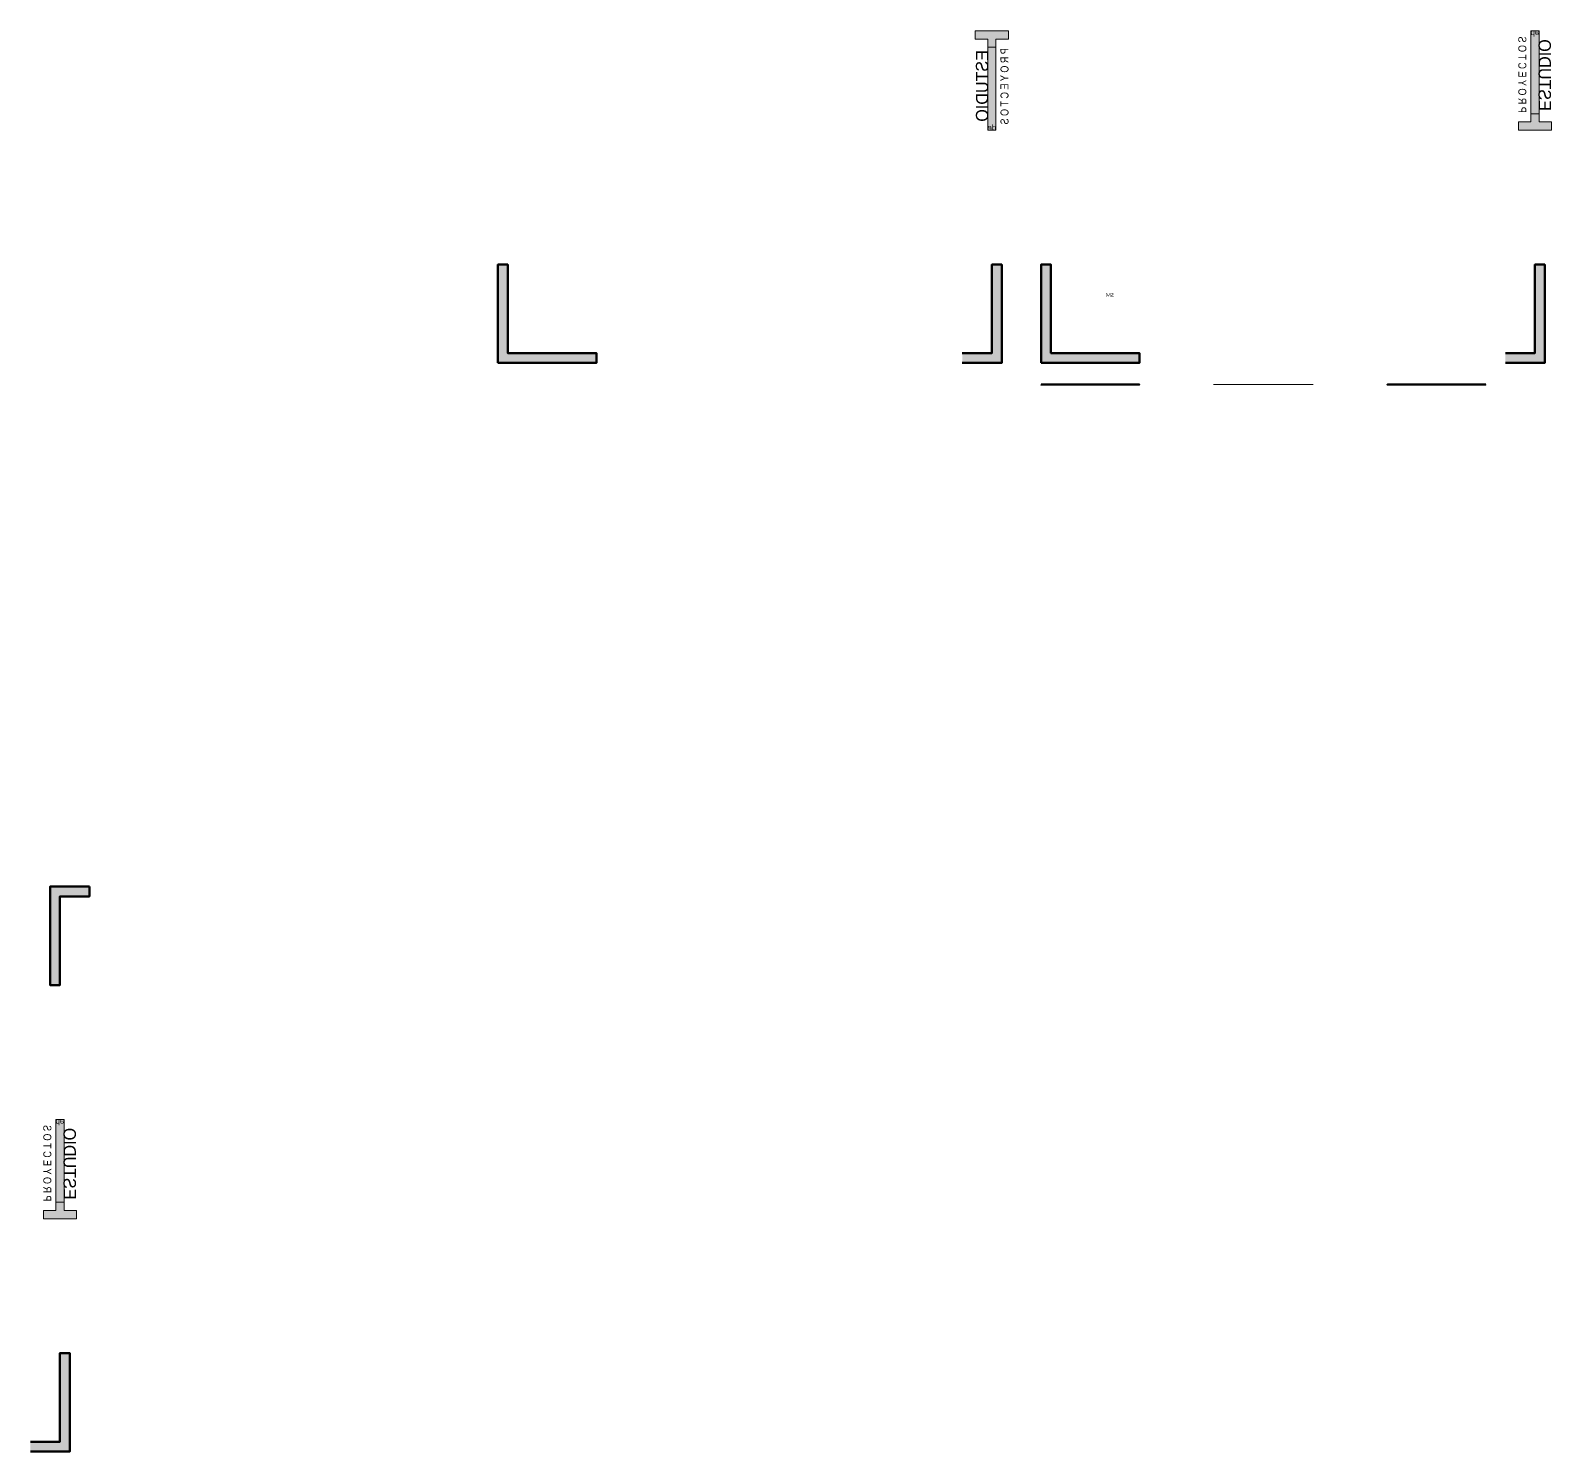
# Model space of a CAD drawing. Header units: metres. Extents: x -0.31 to 4.53, y -0.06 to 3.96.
# Drawn here: x 0.914 to 1.687, y 0.471 to 1.193 of the extents above; entities that cross this region are included whole.
import ezdxf
from ezdxf.enums import TextEntityAlignment as Align

# ---------------------------------------------------------------- set-up
doc = ezdxf.new("R2010")
doc.units = ezdxf.units.M
doc.layers.get('0').update_dxf_attribs({"color": 255, "plot": 0})
doc.layers.add('G-Title_layouts', color=7, linetype='Continuous', lineweight=50, true_color=0x323232)
doc.styles.add('CTDi Corporate', font='Skia.ttf')
doc.styles.get("Standard").update_dxf_attribs({"font": 'Candara.ttf'})

msp = doc.modelspace()

# ---------------------------------------------------------------- hatches: boundary and pattern name
at = {"true_color": 0x000000, "extrusion": (-1.22465e-16, 0, -1)}
h = msp.add_hatch(color=18, dxfattribs=at)
h.dxf.hatch_style = 1
h.paths.add_polyline_path([(-1.15167, 1.02444), (-1.15167, 1.07444), (-1.15667, 1.07444), (-1.15667, 1.02944), (-1.20167, 1.02944), (-1.20167, 1.02444)])
h = msp.add_hatch(color=18, dxfattribs=at)
h.dxf.hatch_style = 1
h.paths.add_polyline_path([(-1.40257, 1.02944), (-1.40257, 1.07444), (-1.40757, 1.07444), (-1.40757, 1.02444), (-1.38757, 1.02444), (-1.38757, 1.02944)])
h = msp.add_hatch(color=18, dxfattribs=at)
h.dxf.hatch_style = 1
h.paths.add_polyline_path([(-1.42757, 1.02444), (-1.42757, 1.07444), (-1.43257, 1.07444), (-1.43257, 1.02944), (-1.47757, 1.02944), (-1.47757, 1.02444)])
h = msp.add_hatch(color=18, dxfattribs=at)
h.dxf.hatch_style = 1
h.paths.add_polyline_path([(-1.67847, 1.02944), (-1.67847, 1.07444), (-1.68347, 1.07444), (-1.68347, 1.02444), (-1.66347, 1.02444), (-1.66347, 1.02944)])
at = {"true_color": 0x000000, "extrusion": (-7.4988e-33, -1, -6.12323e-17)}
h = msp.add_hatch(color=18, dxfattribs=at)
h.dxf.hatch_style = 1
h.paths.add_polyline_path([(1.43257, -0.015), (1.43257, 0), (1.42757, 0), (1.42757, -0.02), (1.47757, -0.02), (1.47757, -0.015)])
h = msp.add_hatch(color=18, dxfattribs=at)
h.dxf.hatch_style = 1
h.paths.add_polyline_path([(1.64847, -0.015), (1.64847, -0.03), (1.65347, -0.03), (1.65347, -0.01), (1.60347, -0.01), (1.60347, -0.015)])
at = {"true_color": 0x000000, "extrusion": (-1.22465e-16, 0, -1)}
h = msp.add_hatch(color=18, dxfattribs=at)
h.dxf.hatch_style = 1
h.paths.add_polyline_path([(-0.9292, 0.75341), (-0.9292, 0.70841), (-0.9242, 0.70841), (-0.9242, 0.75841), (-0.9442, 0.75841), (-0.9442, 0.75341)])
h = msp.add_hatch(color=18, dxfattribs=at)
h.dxf.hatch_style = 1
h.paths.add_polyline_path([(-0.9292, 0.47641), (-0.9292, 0.52141), (-0.9342, 0.52141), (-0.9342, 0.47141), (-0.9142, 0.47141), (-0.9142, 0.47641)])
at = {"layer": 'G-Title_layouts', "linetype": 'Continuous', "true_color": 0xfa7d00, "extrusion": (-1.22465e-16, 0, -1)}
h = msp.add_hatch(color=30, dxfattribs=at)
h.dxf.hatch_style = 1
h.paths.add_polyline_path([(-1.40047, 1.18901), (-1.39414, 1.18901), (-1.39414, 1.19322), (-1.411, 1.19322), (-1.411, 1.18901), (-1.40468, 1.18901), (-1.40468, 1.18479), (-1.40047, 1.18479)])
at = {"layer": 'G-Title_layouts', "linetype": 'Continuous', "lineweight": 15, "true_color": 0x000000, "extrusion": (-1.22465e-16, 0, -1)}
h = msp.add_hatch(color=18, dxfattribs=at)
h.dxf.hatch_style = 1
h.paths.add_polyline_path([(-1.68058, 1.19322), (-1.68058, 1.15108), (-1.67637, 1.15108), (-1.67637, 1.19322)])
h = msp.add_hatch(color=18, dxfattribs=at)
h.dxf.hatch_style = 1
h.paths.add_polyline_path([(-1.40047, 1.14266), (-1.40047, 1.18479), (-1.40468, 1.18479), (-1.40468, 1.14266)])
at = {"layer": 'G-Title_layouts', "linetype": 'Continuous', "true_color": 0xfa7d00, "extrusion": (-1.22465e-16, 0, -1)}
h = msp.add_hatch(color=30, dxfattribs=at)
h.dxf.hatch_style = 1
h.paths.add_polyline_path([(-1.68058, 1.14687), (-1.6869, 1.14687), (-1.6869, 1.14266), (-1.67004, 1.14266), (-1.67004, 1.14687), (-1.67637, 1.14687), (-1.67637, 1.15108), (-1.68058, 1.15108)])
at = {"layer": 'G-Title_layouts', "linetype": 'Continuous', "lineweight": 15, "true_color": 0x000000, "extrusion": (-7.4988e-33, -1, -6.12323e-17)}
h = msp.add_hatch(color=18, dxfattribs=at)
h.dxf.hatch_style = 1
h.paths.add_polyline_path([(1.51524, -0.01711), (1.55738, -0.01711), (1.55738, -0.01289), (1.51524, -0.01289)])
at = {"layer": 'G-Title_layouts', "linetype": 'Continuous', "true_color": 0xfa7d00, "extrusion": (-7.4988e-33, -1, -6.12323e-17)}
h = msp.add_hatch(color=30, dxfattribs=at)
h.dxf.hatch_style = 1
h.paths.add_polyline_path([(1.56159, -0.01711), (1.56159, -0.02343), (1.56581, -0.02343), (1.56581, -0.00657), (1.56159, -0.00657), (1.56159, -0.01289), (1.55738, -0.01289), (1.55738, -0.01711)])
at = {"layer": 'G-Title_layouts', "linetype": 'Continuous', "lineweight": 15, "true_color": 0x000000, "extrusion": (-1.22465e-16, 0, -1)}
h = msp.add_hatch(color=18, dxfattribs=at)
h.dxf.hatch_style = 1
h.paths.add_polyline_path([(-0.9313, 0.64019), (-0.9313, 0.59805), (-0.92709, 0.59805), (-0.92709, 0.64019)])
at = {"layer": 'G-Title_layouts', "linetype": 'Continuous', "true_color": 0xfa7d00, "extrusion": (-1.22465e-16, 0, -1)}
h = msp.add_hatch(color=30, dxfattribs=at)
h.dxf.hatch_style = 1
h.paths.add_polyline_path([(-0.9313, 0.59384), (-0.93763, 0.59384), (-0.93763, 0.58962), (-0.92077, 0.58962), (-0.92077, 0.59384), (-0.92709, 0.59384), (-0.92709, 0.59805), (-0.9313, 0.59805)])

# ---------------------------------------------------------------- linework, layer by layer
at = {"layer": 'G-Title_layouts', "linetype": 'Continuous', "lineweight": 15, "extrusion": (-1.22465e-16, 0, -1)}
for points, elevation in [([(-1.40047, 1.18479), (-1.40047, 1.18901), (-1.39414, 1.18901), (-1.39414, 1.19322), (-1.411, 1.19322), (-1.411, 1.18901), (-1.40468, 1.18901), (-1.40468, 1.18479)], 0.031), ([(-1.68058, 1.19322), (-1.68058, 1.15108), (-1.67637, 1.15108), (-1.67637, 1.19322)], 0.031), ([(-1.40047, 1.14266), (-1.40047, 1.18479), (-1.40468, 1.18479), (-1.40468, 1.14266)], 0.031), ([(-1.68058, 1.15108), (-1.68058, 1.14687), (-1.6869, 1.14687), (-1.6869, 1.14266), (-1.67004, 1.14266), (-1.67004, 1.14687), (-1.67637, 1.14687), (-1.67637, 1.15108)], 0.031), ([(-0.9313, 0.64019), (-0.9313, 0.59805), (-0.92709, 0.59805), (-0.92709, 0.64019)], 0.002), ([(-0.9313, 0.59805), (-0.9313, 0.59384), (-0.93763, 0.59384), (-0.93763, 0.58962), (-0.92077, 0.58962), (-0.92077, 0.59384), (-0.92709, 0.59384), (-0.92709, 0.59805)], 0.002)]:
    msp.add_lwpolyline(points, close=True, dxfattribs=dict(at, elevation=elevation))
at = {"layer": 'G-Title_layouts', "color": 18, "true_color": 0x000000, "extrusion": (-1.22465e-16, 0, -1)}
for points, elevation in [([(-1.15167, 1.02444), (-1.15167, 1.07444), (-1.15667, 1.07444), (-1.15667, 1.02944), (-1.20167, 1.02944), (-1.20167, 1.02444)], 0.031), ([(-1.42757, 1.02444), (-1.47757, 1.02444), (-1.47757, 1.02944), (-1.43257, 1.02944), (-1.43257, 1.07444), (-1.42757, 1.07444)], 0.031), ([(-0.9442, 0.75841), (-0.9242, 0.75841), (-0.9242, 0.70841), (-0.9292, 0.70841), (-0.9292, 0.75341), (-0.9442, 0.75341)], 0.002)]:
    msp.add_lwpolyline(points, close=True, dxfattribs=dict(at, elevation=elevation))
for points, elevation in [([(-1.38757, 1.02444), (-1.40757, 1.02444), (-1.40757, 1.07444), (-1.40257, 1.07444), (-1.40257, 1.02944), (-1.38757, 1.02944)], 0.031), ([(-1.66347, 1.02444), (-1.68347, 1.02444), (-1.68347, 1.07444), (-1.67847, 1.07444), (-1.67847, 1.02944), (-1.66347, 1.02944)], 0.031), ([(-0.9142, 0.47141), (-0.9342, 0.47141), (-0.9342, 0.52141), (-0.9292, 0.52141), (-0.9292, 0.47641), (-0.9142, 0.47641)], 0.002)]:
    msp.add_lwpolyline(points, dxfattribs=dict(at, elevation=elevation))
at = {"layer": 'G-Title_layouts', "color": 18, "true_color": 0x000000, "extrusion": (-7.4988e-33, -1, -6.12323e-17), "elevation": -1.01344}
for points in [[(1.43257, 0), (1.43257, -0.015), (1.47757, -0.015), (1.47757, -0.02), (1.42757, -0.02), (1.42757, 0)], [(1.64847, -0.03), (1.64847, -0.015), (1.60347, -0.015), (1.60347, -0.01), (1.65347, -0.01), (1.65347, -0.03)]]:
    msp.add_lwpolyline(points, dxfattribs=at)
at = {"layer": 'G-Title_layouts', "linetype": 'Continuous', "lineweight": 15, "extrusion": (-7.4988e-33, -1, -6.12323e-17), "elevation": -1.01344}
for points in [[(1.51524, -0.01711), (1.55738, -0.01711), (1.55738, -0.01289), (1.51524, -0.01289)], [(1.55738, -0.01711), (1.56159, -0.01711), (1.56159, -0.02343), (1.56581, -0.02343), (1.56581, -0.00657), (1.56159, -0.00657), (1.56159, -0.01289), (1.55738, -0.01289)]]:
    msp.add_lwpolyline(points, close=True, dxfattribs=at)

# ---------------------------------------------------------------- texts
at = {"layer": 'G-Title_layouts', "color": 30, "linetype": 'Continuous', "true_color": 0xfa7d00, "extrusion": (-1.22465e-16, 0, -1), "style": 'CTDi Corporate', "width": 0.8375}
for rotation, p in [(90, (-1.66879, 1.17089, 0.031)), (270, (-1.41225, 1.16498, 0.031)), (90, (-0.91952, 0.61786, 0.002))]:
    msp.add_text('P R O Y E C T O S', height=0.0040638, rotation=rotation, dxfattribs=at).set_placement(p, align=Align.BOTTOM_CENTER)
at = {"layer": 'G-Title_layouts', "color": 7, "linetype": 'Continuous', "lineweight": 100, "true_color": 0xfefefe, "transparency": 33554687, "extrusion": (-1.22465e-16, 0, -1), "style": 'CTDi Corporate', "width": 0.975}
for p in [(-1.67847, 1.19423, 0.031), (-0.9292, 0.6412, 0.002)]:
    msp.add_text('de', height=0.003002, rotation=180, dxfattribs=at).set_placement(p, align=Align.BOTTOM_CENTER)
at = {"layer": 'G-Title_layouts', "color": 18, "linetype": 'Continuous', "true_color": 0x000000, "extrusion": (-1.22465e-16, 0, -1), "style": 'CTDi Corporate', "width": 0.975}
for rotation, p in [(270, (-1.40264, 1.16519, 0.031)), (90, (-1.6784, 1.17068, 0.031)), (90, (-0.92913, 0.61765, 0.002))]:
    msp.add_text('ESTUDIO', height=0.00628, rotation=rotation, dxfattribs=at).set_placement(p, align=Align.BOTTOM_CENTER)
at = {"layer": 'G-Title_layouts', "color": 7, "linetype": 'Continuous', "lineweight": 100, "true_color": 0xfefefe, "transparency": 33554687, "extrusion": (-1.22465e-16, 0, -1), "style": 'CTDi Corporate', "width": 0.975}
msp.add_text('de', height=0.003002, dxfattribs=at).set_placement((-1.40257, 1.14165, 0.031), align=Align.BOTTOM_CENTER)
at = {"layer": 'G-Title_layouts', "linetype": 'Continuous', "lineweight": 5, "extrusion": (-1.22465e-16, 0, -1)}
msp.add_text('SM', height=0.002, dxfattribs=at).set_placement((-1.4645, 1.05995, 0.031), align=Align.TOP_LEFT)
at = {"layer": 'G-Title_layouts', "color": 7, "linetype": 'Continuous', "lineweight": 100, "true_color": 0xfefefe, "transparency": 33554687, "extrusion": (-7.4988e-33, -1, -6.12323e-17), "style": 'CTDi Corporate', "width": 0.975}
msp.add_text('de', height=0.003002, rotation=270, dxfattribs=at).set_placement((1.51423, -0.015, -1.01344), align=Align.BOTTOM_CENTER)
at = {"layer": 'G-Title_layouts', "color": 30, "linetype": 'Continuous', "true_color": 0xfa7d00, "extrusion": (-7.4988e-33, -1, -6.12323e-17), "style": 'CTDi Corporate', "width": 0.8375}
msp.add_text('P R O Y E C T O S', height=0.0040638, rotation=180, dxfattribs=at).set_placement((1.53757, -0.00532, -1.01344), align=Align.BOTTOM_CENTER)
at = {"layer": 'G-Title_layouts', "color": 18, "linetype": 'Continuous', "true_color": 0x000000, "extrusion": (-7.4988e-33, -1, -6.12323e-17), "style": 'CTDi Corporate', "width": 0.975}
msp.add_text('ESTUDIO', height=0.00628, rotation=180, dxfattribs=at).set_placement((1.53778, -0.01493, -1.01344), align=Align.BOTTOM_CENTER)

doc.saveas('drawing.dxf')
